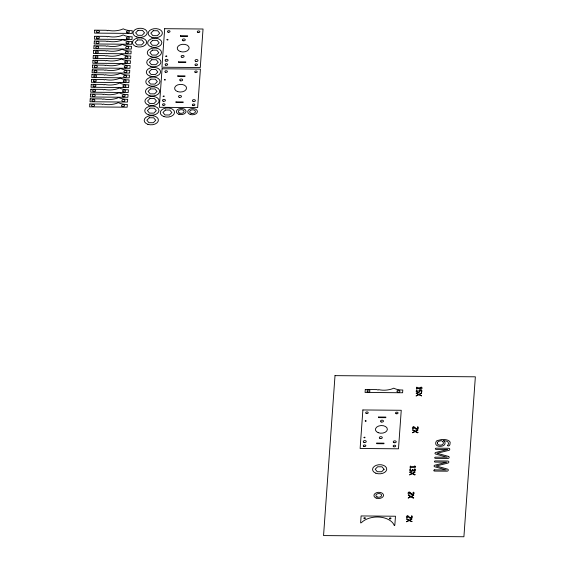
<?xml version="1.0" encoding="UTF-8"?>
<svg xmlns="http://www.w3.org/2000/svg" width="565" height="565" viewBox="0 0 565 565"><rect width="100%" height="100%" fill="white"/><g stroke="black" fill="none" stroke-linecap="round" stroke-linejoin="round"><path stroke-width="0.85" d="M412.994 469.677L412.33 469.649M412.994 469.706L413.227 470.56L413.961 470.772A0.713 0.459 -2.1 0 0 414.385 470.659A0.862 0.551 -2.1 0 0 414.59 470.483L414.745 470.144A3.03 1.956 -2.1 0 0 414.562 469.169M415.579 466.895L414.95 466.019L414.35 466.146M422.069 387.978L421.405 387.089L420.833 387.251M411.405 516.029L412.012 515.944A3.941 2.535 -2.1 0 1 412.337 517.088L412.266 517.406A1.808 1.165 -2.1 0 1 411.836 517.921L411.61 518.056A1.427 0.918 -2.1 0 1 410.946 518.239L410.635 518.253A1.469 0.946 -2.1 0 1 410.162 518.197L409.561 517.964A3.051 1.963 -2.1 0 1 409.279 517.773A7.14 4.598 -2.1 0 1 408.714 517.265L408.311 516.848A8.532 5.495 -2.1 0 0 407.881 516.438A1.363 0.876 -2.1 0 0 407.443 516.177C408.311 520.266 404.709 517.088 407.21 515.718A1.307 0.84 -2.1 0 1 407.958 515.873A3.284 2.119 -2.1 0 1 408.544 516.262A7.345 4.732 -2.1 0 1 409.053 516.763A12.946 8.334 -2.1 0 0 409.477 517.208A3.793 2.444 -2.1 0 0 410.02 517.653M417.408 427.006L418.015 426.921A3.941 2.535 -2.1 0 1 418.34 428.065L418.27 428.383A1.808 1.165 -2.1 0 1 417.839 428.899L417.613 429.033A1.427 0.918 -2.1 0 1 416.942 429.216L416.638 429.238A1.469 0.946 -2.1 0 1 416.165 429.181L415.565 428.941A3.051 1.963 -2.1 0 1 415.275 428.757A7.14 4.598 -2.1 0 1 414.717 428.242L414.307 427.825A8.532 5.495 -2.1 0 0 413.877 427.415A1.363 0.876 -2.1 0 0 413.446 427.161C414.329 431.159 410.706 428.228 413.206 426.695A1.307 0.84 -2.1 0 1 413.954 426.85A3.284 2.119 -2.1 0 1 414.548 427.239M412.316 469.755L412.062 470.539L411.235 470.885A0.713 0.459 -2.1 0 1 410.804 470.8L410.409 470.059A3.369 2.168 -2.1 0 1 410.656 469.155A0.798 0.516 -2.1 0 0 410.748 468.985L410.112 468.929A4.428 2.853 -2.1 0 0 409.717 470.129L409.844 470.687A1.928 1.243 -2.1 0 0 410.077 470.991A1.448 0.932 -2.1 0 0 411.779 471.274A1.356 0.876 -2.1 0 0 412.047 471.182A1.335 0.862 -2.1 0 0 412.358 470.984L412.634 470.61L414.343 471.21A1.187 0.763 -2.1 0 0 414.908 470.998L415.402 470.285A3.454 2.225 -2.1 0 0 415.113 468.992L414.548 469.021M422.062 388.162L417.161 388.346C416.278 391.248 416.624 384.956 417.196 387.873L421.236 387.908L420.876 387.378M415.558 467.121L410.67 467.262C409.802 470.122 410.141 463.872 410.706 466.789L414.745 466.824L414.385 466.295M411.497 517.469L411.652 517.088A3.362 2.161 -2.1 0 0 411.433 516.113M413.163 493.803L413.368 493.365A3.362 2.161 -2.1 0 0 413.149 492.39M419.223 389.963L418.82 390.479A2.557 1.646 -2.1 0 1 419.089 391.326L419.089 391.397A1.179 0.763 -2.1 0 1 418.707 391.905A0.946 0.614 -2.1 0 1 418.192 392.054L418.086 392.061A1.25 0.805 -2.1 0 1 417.436 391.99M434.725 469.875L446.308 469.974L434.881 466.831A1.42 0.911 -2.1 0 1 434.082 465.984A1.42 0.911 -2.1 0 1 435.001 465.15L446.866 462.205L435.276 462.106A0.925 0.6 -2.1 0 1 434.4 461.499A0.925 0.6 -2.1 0 1 435.361 460.906L447.544 461.012A1.328 0.855 -2.1 0 1 448.299 461.167A1.476 0.953 -2.1 0 1 448.624 461.386A1.257 0.812 -2.1 0 1 448.829 461.796L448.794 462.311A1.398 0.904 -2.1 0 1 447.875 463.095L436.124 465.998L447.452 469.084A1.398 0.904 -2.1 0 1 448.271 469.896L448.222 470.334A1.278 0.826 -2.1 0 1 447.868 470.878A1.37 0.883 -2.1 0 1 446.816 471.182L434.633 471.076A0.925 0.6 -2.1 0 1 433.758 470.468A0.925 0.6 -2.1 0 1 434.718 469.882M419.414 389.97C423.891 387.703 420.826 395.945 421.208 390.655L419.527 390.472A2.832 1.829 -2.1 0 1 419.767 391.467L419.597 391.905A1.596 1.031 -2.1 0 1 418.545 392.484L418.248 392.52A2.479 1.596 -2.1 0 1 417.634 392.52L417.168 392.435A1.441 0.932 -2.1 0 1 416.631 392.174L416.306 391.736A3.213 2.069 -2.1 0 1 416.271 390.839A3.03 1.949 -2.1 0 1 416.744 390.012L417.288 390.26A2.557 1.646 -2.1 0 0 416.935 390.959A3.496 2.253 -2.1 0 0 416.935 391.347L417.443 391.983M448.363 456.365L437.035 453.278L448.794 450.383A1.398 0.904 -2.1 0 0 449.726 449.592L449.74 449.076A1.328 0.855 -2.1 0 0 449.514 448.645A1.476 0.953 -2.1 0 0 449.203 448.448A1.328 0.855 -2.1 0 0 448.455 448.285L436.272 448.186A0.925 0.6 -2.1 0 0 435.311 448.772A0.925 0.6 -2.1 0 0 436.187 449.38L447.777 449.479L435.912 452.424A1.42 0.911 -2.1 0 0 434.993 453.264A1.42 0.911 -2.1 0 0 435.792 454.112L447.219 457.247L435.636 457.156A0.925 0.6 -2.1 0 0 434.669 457.749A0.925 0.6 -2.1 0 0 435.544 458.349L447.727 458.455A1.37 0.883 -2.1 0 0 448.78 458.159A1.278 0.826 -2.1 0 0 449.133 457.608L449.161 457.177A1.398 0.904 -2.1 0 0 448.356 456.379M394.292 525.379L394.815 525.302L395.479 516.233L361.106 515.944L360.625 522.886L361.339 522.738A18.228 11.745 -2.1 0 1 372.017 517.498A18.137 11.681 -2.1 0 1 381.53 517.321A18.313 11.794 -2.1 0 1 389.518 520.146A18.137 11.681 -2.1 0 1 394.208 525.33M413.121 492.299L413.735 492.214A3.941 2.535 -2.1 0 1 414.053 493.358L413.983 493.676A1.808 1.165 -2.1 0 1 413.552 494.198L413.326 494.333A1.427 0.918 -2.1 0 1 412.662 494.516L412.358 494.53A1.469 0.946 -2.1 0 1 411.878 494.474L411.278 494.241A3.051 1.963 -2.1 0 1 410.995 494.05M410.988 494.05A7.14 4.598 -2.1 0 1 410.43 493.542L410.028 493.118A8.532 5.495 -2.1 0 0 409.597 492.708A1.363 0.876 -2.1 0 0 409.159 492.454C410.02 496.621 406.454 493.245 408.926 491.988A1.307 0.84 -2.1 0 1 409.674 492.143A3.284 2.119 -2.1 0 1 410.261 492.532A7.345 4.732 -2.1 0 1 410.769 493.033A12.946 8.334 -2.1 0 0 411.193 493.485A3.793 2.444 -2.1 0 0 411.737 493.923A0.869 0.558 -2.1 0 0 412.273 494.085A1.024 0.664 -2.1 0 0 413.22 493.831M411.497 517.554A1.024 0.664 -2.1 0 1 410.557 517.794A0.869 0.558 -2.1 0 1 410.035 517.639M417.436 427.098A3.362 2.161 -2.1 0 1 417.655 428.065L417.45 428.503A1.024 0.664 -2.1 0 1 416.56 428.771A0.869 0.558 -2.1 0 1 416.038 428.616M416.024 428.63A3.793 2.444 -2.1 0 1 415.48 428.185A12.946 8.334 -2.1 0 1 415.056 427.74M414.548 427.239A7.345 4.732 -2.1 0 1 415.056 427.74M447.65 445.453A1.427 0.918 -2.1 0 1 447.854 445.058A5.805 3.743 -2.1 0 0 448.391 443.843A7.126 4.591 -2.1 0 0 448.462 443.264L447.996 442.035A4.322 2.783 -2.1 0 0 446.696 441.194L443.433 440.615A3.87 2.493 -2.1 0 1 444.104 441.074L444.938 442.367A6.872 4.428 -2.1 0 1 445.015 443.398A4.534 2.917 -2.1 0 1 443.596 445.51A4.336 2.79 -2.1 0 1 442.183 446.06L440.947 446.272A6.272 4.04 -2.1 0 1 439.591 446.293L438.786 446.202A4.216 2.719 -2.1 0 1 437.388 445.757L436.802 445.411A4.513 2.903 -2.1 0 1 435.933 444.486L435.622 443.017L436.307 441.293A4.372 2.818 -2.1 0 1 437.063 440.644L441.675 439.492A23.681 15.255 -2.1 0 1 443.433 439.471L444.584 439.535A13.977 9.005 -2.1 0 1 445.658 439.676A7.479 4.817 -2.1 0 1 447.996 440.326A5.721 3.687 -2.1 0 1 449.676 441.519A4.562 2.938 -2.1 0 1 450.185 442.402L449.881 444.726A9.153 5.897 -2.1 0 1 449.217 445.672L448.539 445.94A0.855 0.551 -2.1 0 1 447.593 445.46M442.663 441.449A4.315 2.783 -2.1 0 0 441.279 440.665L438.525 441.35A3.065 1.978 -2.1 0 0 437.741 441.992A3.68 2.373 -2.1 0 0 437.381 442.847M442.656 441.449A3.729 2.401 -2.1 0 1 443.172 442.134L443.341 442.734A5.572 3.588 -2.1 0 1 443.32 443.384L442.889 444.26A2.26 1.455 -2.1 0 1 442.388 444.641A2.931 1.886 -2.1 0 1 441.279 445.022L440.771 445.086A3.891 2.507 -2.1 0 1 439.944 445.1L439.422 445.036A2.811 1.808 -2.1 0 1 438.511 444.761A3.023 1.942 -2.1 0 1 438.045 444.478A2.959 1.907 -2.1 0 1 437.536 443.892A3.962 2.557 -2.1 0 1 437.402 442.854M411.977 521.615L409.787 520.372L412.019 518.924L409.265 520.09L406.532 518.995L408.721 520.33L406.447 521.778L409.23 520.619L411.963 521.679M413.693 497.885L413.177 498.118L410.953 496.889L408.17 498.055L410.437 496.607L408.248 495.265L410.981 496.36L413.742 495.201L411.504 496.642L413.693 497.906M415.063 474.727L414.569 474.967L412.323 473.731L409.561 474.911L411.807 473.449L409.618 472.107L412.351 473.202L415.113 472.043L412.874 473.484L415.063 474.727M417.973 432.592L417.479 432.825L415.233 431.596L412.471 432.769L414.717 431.307L412.528 429.972L415.261 431.067L418.022 429.901L415.784 431.349L417.973 432.592M421.554 395.811L419.364 394.568L421.575 393.113L418.842 394.285L416.108 393.191L418.298 394.532L416.031 395.98L418.806 394.815L421.547 395.874M163.186 96.311C164.62 97.632 164.443 94.842 163.186 96.311M164.373 79.799C165.962 81.056 165.425 78.373 164.373 79.778M165.813 56.232C167.275 57.531 167.042 54.805 165.813 56.21M166.993 39.727C168.377 41.047 168.314 38.279 166.993 39.698M94.765 30.171L94.56 33.102L132.062 33.42L132.252 30.665L130.833 30.651A13.631 8.779 -2.1 0 1 123.227 28.829A13.913 8.962 -2.1 0 1 118.707 30.319A16.378 10.544 -2.1 0 1 108.007 30.277L107.661 30.736L106.425 30.27L94.765 30.171M89.856 103.953L89.644 106.884L127.146 107.202L127.344 104.447L125.917 104.433A13.631 8.779 -2.1 0 1 118.311 102.611A13.913 8.962 -2.1 0 1 113.791 104.101A16.378 10.544 -2.1 0 1 103.091 104.059L102.745 104.518L101.509 104.052L89.856 103.953M90.223 98.819L90.012 101.749L127.513 102.067L127.711 99.313L126.285 99.299A13.631 8.779 -2.1 0 1 118.678 97.477A13.913 8.962 -2.1 0 1 114.158 98.967A16.378 10.544 -2.1 0 1 103.459 98.924L103.113 99.384L101.877 98.91L90.223 98.819M90.562 94.044L90.351 96.982L127.852 97.293L128.05 94.546L126.631 94.532A13.631 8.779 -2.1 0 1 119.024 92.709A13.913 8.962 -2.1 0 1 114.497 94.2A16.378 10.544 -2.1 0 1 103.805 94.157L103.459 94.616L102.216 94.143L90.562 94.044M90.901 89.277L90.697 92.215L128.191 92.526L128.389 89.771L126.97 89.764A13.631 8.779 -2.1 0 1 119.363 87.942A13.913 8.962 -2.1 0 1 114.843 89.432A16.378 10.544 -2.1 0 1 104.144 89.39L103.798 89.842L102.562 89.376L90.901 89.277M91.262 84.326L91.05 87.257L128.552 87.575L128.749 84.821L127.323 84.814A13.631 8.779 -2.1 0 1 119.716 82.991A13.913 8.962 -2.1 0 1 115.196 84.475A16.378 10.544 -2.1 0 1 104.497 84.439L104.151 84.891L102.915 84.425L91.262 84.326M91.615 79.375L91.403 82.306L128.905 82.624L129.103 79.87L127.683 79.856A13.631 8.779 -2.1 0 1 120.077 78.034A13.913 8.962 -2.1 0 1 115.55 79.524A16.378 10.544 -2.1 0 1 104.85 79.481L104.504 79.94L103.268 79.474L91.615 79.375M91.954 74.601L91.742 77.539L129.244 77.85L129.442 75.103L128.022 75.088A13.631 8.779 -2.1 0 1 120.416 73.266A13.913 8.962 -2.1 0 1 115.896 74.757A16.378 10.544 -2.1 0 1 105.196 74.714L104.85 75.173L103.614 74.7L91.954 74.601M92.293 69.834L92.088 72.772L129.59 73.083L129.78 70.335L128.361 70.321A13.631 8.779 -2.1 0 1 120.755 68.499A13.913 8.962 -2.1 0 1 116.235 69.989A16.378 10.544 -2.1 0 1 105.535 69.947L105.189 70.399L103.953 69.933L92.293 69.834M92.639 65.067L92.427 68.005L129.929 68.316L130.127 65.561L128.707 65.554A13.631 8.779 -2.1 0 1 121.101 63.732A13.913 8.962 -2.1 0 1 116.574 65.215A16.378 10.544 -2.1 0 1 105.874 65.18L105.528 65.632L104.292 65.166L92.639 65.067M92.978 60.3L92.766 63.231L130.268 63.548L130.466 60.794L129.046 60.78A13.631 8.779 -2.1 0 1 121.44 58.958A13.913 8.962 -2.1 0 1 116.92 60.448A16.378 10.544 -2.1 0 1 106.22 60.406L105.874 60.865L104.638 60.398L92.978 60.3M93.324 55.525L93.112 58.463L130.614 58.774L130.812 56.027L129.385 56.013A13.631 8.779 -2.1 0 1 121.779 54.191A13.913 8.962 -2.1 0 1 117.259 55.681A16.378 10.544 -2.1 0 1 106.559 55.638L106.213 56.097L104.977 55.624L93.324 55.525M93.677 50.575L93.465 53.513L130.967 53.823L131.165 51.076L129.745 51.062A13.631 8.779 -2.1 0 1 122.132 49.24A13.913 8.962 -2.1 0 1 117.612 50.73A16.378 10.544 -2.1 0 1 106.912 50.688L106.566 51.147L105.33 50.673L93.677 50.575M94.016 45.807L93.804 48.745L131.306 49.056L131.504 46.302L130.084 46.295A13.631 8.779 -2.1 0 1 122.478 44.473A13.913 8.962 -2.1 0 1 117.958 45.963A16.378 10.544 -2.1 0 1 107.258 45.92L106.912 46.372L105.676 45.906L94.016 45.807M94.355 41.04L94.15 43.971L131.652 44.289L131.843 41.535L130.423 41.52A13.631 8.779 -2.1 0 1 122.817 39.698A13.913 8.962 -2.1 0 1 118.297 41.189A16.378 10.544 -2.1 0 1 107.597 41.146L107.251 41.605L106.015 41.139L94.355 41.04M94.701 36.273L94.489 39.204L131.991 39.515L132.189 36.767L130.769 36.753A13.631 8.779 -2.1 0 1 123.163 34.931A13.913 8.962 -2.1 0 1 118.636 36.421A16.378 10.544 -2.1 0 1 107.936 36.379L107.59 36.838L106.354 36.365L94.701 36.273M164.69 28.695L161.929 67.214L200.285 67.532L203.04 29.013L164.69 28.695M162.063 68.768L159.309 107.286L197.658 107.611L200.42 69.092L162.063 68.768M178.632 61.825L178.589 62.418L185.751 62.475L185.793 61.889L178.632 61.825M180.468 35.765L180.426 36.351L187.587 36.407L187.629 35.821L180.468 35.765M176.012 101.905L175.969 102.491L183.131 102.547L183.173 101.961L176.012 101.905M177.848 75.837L177.805 76.43L184.967 76.487L185.009 75.901L177.848 75.837M335.01 375.64L323.554 535.578L463.907 536.75L475.356 376.813L335.01 375.64M362.885 409.957L360.124 448.49L398.495 448.808L401.249 410.282L362.885 409.957M365.294 389.511L365.082 392.449L402.605 392.76L402.803 390.012L401.376 389.998A13.687 8.814 -2.1 0 1 393.763 388.169A14.125 9.097 -2.1 0 1 389.243 389.652A16.449 10.594 -2.1 0 1 378.55 389.617L378.197 390.083L376.954 389.61L365.294 389.511M376.834 443.094L376.791 443.687L383.953 443.744L383.995 443.158L376.834 443.094M378.677 417.019L378.635 417.613L385.796 417.669L385.839 417.083L378.677 417.019M365.216 420.925C366.141 422.443 366.84 419.724 365.216 420.925M364.03 437.43C364.955 438.949 365.689 436.222 364.03 437.43M384.073 469.296L381.679 471.761L377.258 471.726L375.216 469.218L377.611 466.768L382.032 466.803L384.073 469.296M138.058 30.341L135.664 32.798L137.698 35.291L142.126 35.334L144.52 32.876L142.486 30.376L138.058 30.341M137.514 39.946L135.12 42.403L137.154 44.896L141.589 44.932L143.976 42.474L141.942 39.981L137.514 39.946M153.235 30.708L150.841 33.166L152.875 35.659L157.303 35.701L159.697 33.243L157.663 30.743L153.235 30.708M152.691 40.313L150.297 42.771L152.331 45.264L156.759 45.306L159.153 42.848L157.119 40.348L152.691 40.313M152.345 50.101L149.958 52.559L151.992 55.059L156.42 55.095L158.814 52.637L156.773 50.144L152.345 50.101M151.801 59.706L149.414 62.164L151.448 64.657L155.876 64.7L158.271 62.242L156.23 59.749L151.801 59.706M151.406 69.509L149.012 71.967L151.053 74.46L155.481 74.495L157.868 72.038L155.834 69.544L151.406 69.509M150.862 79.114L148.468 81.572L150.509 84.065L154.937 84.1L157.331 81.642L155.29 79.149L150.862 79.114M150.523 88.903L148.129 91.361L150.163 93.854L154.591 93.889L156.985 91.431L154.951 88.938L150.523 88.903M149.979 98.508L147.585 100.966L149.619 103.459L154.054 103.494L156.441 101.036L154.407 98.543L149.979 98.508M149.803 108.141L147.416 110.599L149.45 113.099L153.878 113.134L156.272 110.676L154.238 108.183L149.803 108.141M149.266 117.746L146.872 120.204L148.906 122.704L153.334 122.739L155.728 120.281L153.694 117.788L149.266 117.746M165.376 110.013L162.988 112.47L165.022 114.963L169.451 114.999L171.845 112.541L169.804 110.048L165.376 110.013M122.266 106.552A1.49 0.961 -2.1 0 0 124.484 105.648A1.49 0.961 -2.1 0 0 122.217 104.892A1.49 0.961 -2.1 0 0 122.266 106.552M92.321 106.305A1.49 0.961 -2.1 0 0 94.532 105.394A1.49 0.961 -2.1 0 0 92.272 104.638A1.49 0.961 -2.1 0 0 92.321 106.305M122.633 101.418A1.49 0.961 -2.1 0 0 124.851 100.514A1.49 0.961 -2.1 0 0 122.584 99.751A1.49 0.961 -2.1 0 0 122.633 101.418M92.688 101.17A1.49 0.961 -2.1 0 0 94.899 100.259A1.49 0.961 -2.1 0 0 92.639 99.504A1.49 0.961 -2.1 0 0 92.688 101.17M122.972 96.65A1.49 0.961 -2.1 0 0 125.19 95.739A1.49 0.961 -2.1 0 0 122.923 94.984A1.49 0.961 -2.1 0 0 122.972 96.65M93.027 96.403A1.49 0.961 -2.1 0 0 95.245 95.492A1.49 0.961 -2.1 0 0 92.978 94.736A1.49 0.961 -2.1 0 0 93.027 96.403M123.318 91.883A1.49 0.961 -2.1 0 0 125.529 90.972A1.49 0.961 -2.1 0 0 123.269 90.216A1.49 0.961 -2.1 0 0 123.318 91.883M93.373 91.629A1.49 0.961 -2.1 0 0 95.584 90.725A1.49 0.961 -2.1 0 0 93.324 89.962A1.49 0.961 -2.1 0 0 93.373 91.629M123.671 86.932A1.49 0.961 -2.1 0 0 125.889 86.021A1.49 0.961 -2.1 0 0 123.622 85.266A1.49 0.961 -2.1 0 0 123.671 86.932M93.726 86.678A1.49 0.961 -2.1 0 0 95.937 85.767A1.49 0.961 -2.1 0 0 93.677 85.011A1.49 0.961 -2.1 0 0 93.726 86.678M124.025 81.974A1.49 0.961 -2.1 0 0 126.242 81.07A1.49 0.961 -2.1 0 0 123.975 80.308A1.49 0.961 -2.1 0 0 124.025 81.974M94.08 81.727A1.49 0.961 -2.1 0 0 96.297 80.816A1.49 0.961 -2.1 0 0 94.03 80.061A1.49 0.961 -2.1 0 0 94.08 81.727M124.371 77.207A1.49 0.961 -2.1 0 0 126.581 76.296A1.49 0.961 -2.1 0 0 124.314 75.54A1.49 0.961 -2.1 0 0 124.371 77.207M94.419 76.96A1.49 0.961 -2.1 0 0 96.636 76.049A1.49 0.961 -2.1 0 0 94.369 75.293A1.49 0.961 -2.1 0 0 94.419 76.96M124.71 72.44A1.49 0.961 -2.1 0 0 126.92 71.529A1.49 0.961 -2.1 0 0 124.66 70.773A1.49 0.961 -2.1 0 0 124.71 72.44M94.765 72.186A1.49 0.961 -2.1 0 0 96.975 71.282A1.49 0.961 -2.1 0 0 94.715 70.526A1.49 0.961 -2.1 0 0 94.765 72.186M125.049 67.673A1.49 0.961 -2.1 0 0 127.266 66.762A1.49 0.961 -2.1 0 0 124.999 66.006A1.49 0.961 -2.1 0 0 125.049 67.673M95.104 67.419A1.49 0.961 -2.1 0 0 97.321 66.508A1.49 0.961 -2.1 0 0 95.054 65.752A1.49 0.961 -2.1 0 0 95.104 67.419M125.395 62.899A1.49 0.961 -2.1 0 0 127.605 61.995A1.49 0.961 -2.1 0 0 125.345 61.232A1.49 0.961 -2.1 0 0 125.395 62.899M95.443 62.651A1.49 0.961 -2.1 0 0 97.66 61.74A1.49 0.961 -2.1 0 0 95.393 60.985A1.49 0.961 -2.1 0 0 95.443 62.651M125.734 58.131A1.49 0.961 -2.1 0 0 127.944 57.22A1.49 0.961 -2.1 0 0 125.684 56.465A1.49 0.961 -2.1 0 0 125.734 58.131M95.789 57.884A1.49 0.961 -2.1 0 0 97.999 56.973A1.49 0.961 -2.1 0 0 95.739 56.218A1.49 0.961 -2.1 0 0 95.789 57.884M126.087 53.181A1.49 0.961 -2.1 0 0 128.304 52.27A1.49 0.961 -2.1 0 0 126.037 51.514A1.49 0.961 -2.1 0 0 126.087 53.181M96.142 52.926A1.49 0.961 -2.1 0 0 98.359 52.022A1.49 0.961 -2.1 0 0 96.092 51.267A1.49 0.961 -2.1 0 0 96.142 52.926M126.433 48.413A1.49 0.961 -2.1 0 0 128.643 47.502A1.49 0.961 -2.1 0 0 126.376 46.747A1.49 0.961 -2.1 0 0 126.433 48.413M96.481 48.159A1.49 0.961 -2.1 0 0 98.698 47.255A1.49 0.961 -2.1 0 0 96.431 46.492A1.49 0.961 -2.1 0 0 96.481 48.159M126.772 43.639A1.49 0.961 -2.1 0 0 128.982 42.735A1.49 0.961 -2.1 0 0 126.722 41.98A1.49 0.961 -2.1 0 0 126.772 43.639M96.827 43.392A1.49 0.961 -2.1 0 0 99.037 42.481A1.49 0.961 -2.1 0 0 96.777 41.725A1.49 0.961 -2.1 0 0 96.827 43.392M127.111 38.872A1.49 0.961 -2.1 0 0 129.329 37.961A1.49 0.961 -2.1 0 0 127.061 37.205A1.49 0.961 -2.1 0 0 127.111 38.872M97.166 38.625A1.49 0.961 -2.1 0 0 99.384 37.714A1.49 0.961 -2.1 0 0 97.116 36.958A1.49 0.961 -2.1 0 0 97.166 38.625M127.182 32.77A1.49 0.961 -2.1 0 0 129.392 31.866A1.49 0.961 -2.1 0 0 127.132 31.11A1.49 0.961 -2.1 0 0 127.182 32.77M97.237 32.523A1.49 0.961 -2.1 0 0 99.447 31.612A1.49 0.961 -2.1 0 0 97.187 30.856A1.49 0.961 -2.1 0 0 97.237 32.523M136.659 36.923A7.112 4.584 -2.1 0 0 147.204 32.593A7.112 4.584 -2.1 0 0 136.419 28.992A7.112 4.584 -2.1 0 0 136.659 36.923M136.116 46.528A7.112 4.584 -2.1 0 0 146.66 42.198A7.112 4.584 -2.1 0 0 135.875 38.597A7.112 4.584 -2.1 0 0 136.116 46.528M163.977 116.595A7.112 4.584 -2.1 0 0 174.521 112.266A7.112 4.584 -2.1 0 0 163.744 108.664A7.112 4.584 -2.1 0 0 163.977 116.595M147.861 124.328A7.112 4.584 -2.1 0 0 158.405 119.999A7.112 4.584 -2.1 0 0 147.627 116.397A7.112 4.584 -2.1 0 0 147.861 124.328M148.404 114.723A7.112 4.584 -2.1 0 0 158.949 110.401A7.112 4.584 -2.1 0 0 148.171 106.792A7.112 4.584 -2.1 0 0 148.404 114.723M150.008 76.091A7.112 4.584 -2.1 0 0 160.552 71.762A7.112 4.584 -2.1 0 0 149.767 68.153A7.112 4.584 -2.1 0 0 150.008 76.091M149.464 85.696A7.112 4.584 -2.1 0 0 160.008 81.367A7.112 4.584 -2.1 0 0 149.224 77.758A7.112 4.584 -2.1 0 0 149.464 85.696M149.125 95.485A7.112 4.584 -2.1 0 0 159.669 91.156A7.112 4.584 -2.1 0 0 148.885 87.554A7.112 4.584 -2.1 0 0 149.125 95.485M148.581 105.09A7.112 4.584 -2.1 0 0 159.125 100.761A7.112 4.584 -2.1 0 0 148.341 97.159A7.112 4.584 -2.1 0 0 148.581 105.09M150.947 56.684A7.112 4.584 -2.1 0 0 161.491 52.354A7.112 4.584 -2.1 0 0 150.714 48.752A7.112 4.584 -2.1 0 0 150.947 56.684M150.403 66.289A7.112 4.584 -2.1 0 0 160.947 61.959A7.112 4.584 -2.1 0 0 150.17 58.357A7.112 4.584 -2.1 0 0 150.403 66.289M151.293 46.895A7.112 4.584 -2.1 0 0 161.837 42.566A7.112 4.584 -2.1 0 0 151.053 38.964A7.112 4.584 -2.1 0 0 151.293 46.895M151.83 37.29A7.112 4.584 -2.1 0 0 162.381 32.961A7.112 4.584 -2.1 0 0 151.597 29.359A7.112 4.584 -2.1 0 0 151.83 37.29M191.168 113.311A2.874 1.85 -2.1 0 0 195.434 111.566A2.874 1.85 -2.1 0 0 191.076 110.111A2.874 1.85 -2.1 0 0 191.168 113.311M190.221 114.441A4.838 3.115 -2.1 0 0 197.39 111.496A4.838 3.115 -2.1 0 0 190.059 109.045A4.838 3.115 -2.1 0 0 190.221 114.441M179.811 113.162A2.874 1.85 -2.1 0 0 184.07 111.411A2.874 1.85 -2.1 0 0 179.712 109.956A2.874 1.85 -2.1 0 0 179.811 113.162M178.865 114.285A4.838 3.115 -2.1 0 0 186.033 111.347A4.838 3.115 -2.1 0 0 178.702 108.897A4.838 3.115 -2.1 0 0 178.865 114.285M180.44 80.802A1.49 0.961 -2.1 0 0 182.657 79.891A1.49 0.961 -2.1 0 0 180.39 79.135A1.49 0.961 -2.1 0 0 180.44 80.802M179.26 97.307A1.49 0.961 -2.1 0 0 181.478 96.396A1.49 0.961 -2.1 0 0 179.211 95.64A1.49 0.961 -2.1 0 0 179.26 97.307M177.685 91.629A5.975 3.849 -2.1 0 0 186.542 87.992A5.975 3.849 -2.1 0 0 177.488 84.969A5.975 3.849 -2.1 0 0 177.685 91.629M193.181 101.46A1.49 0.961 -2.1 0 0 195.391 100.556A1.49 0.961 -2.1 0 0 193.124 99.793A1.49 0.961 -2.1 0 0 193.181 101.46M192.976 105.556A1.278 0.826 -2.1 0 0 194.876 104.779A1.278 0.826 -2.1 0 0 192.933 104.13A1.278 0.826 -2.1 0 0 192.976 105.556M165.51 72.292A1.278 0.826 -2.1 0 0 167.41 71.515A1.278 0.826 -2.1 0 0 165.467 70.865A1.278 0.826 -2.1 0 0 165.51 72.292M195.342 72.539A1.278 0.826 -2.1 0 0 197.242 71.762A1.278 0.826 -2.1 0 0 195.299 71.112A1.278 0.826 -2.1 0 0 195.342 72.539M163.151 105.309A1.278 0.826 -2.1 0 0 165.044 104.532A1.278 0.826 -2.1 0 0 163.108 103.882A1.278 0.826 -2.1 0 0 163.151 105.309M163.229 101.213A1.49 0.961 -2.1 0 0 165.446 100.302A1.49 0.961 -2.1 0 0 163.179 99.546A1.49 0.961 -2.1 0 0 163.229 101.213M183.067 40.722A1.49 0.961 -2.1 0 0 185.278 39.818A1.49 0.961 -2.1 0 0 183.018 39.056A1.49 0.961 -2.1 0 0 183.067 40.722M181.881 57.235A1.49 0.961 -2.1 0 0 184.098 56.323A1.49 0.961 -2.1 0 0 181.831 55.568A1.49 0.961 -2.1 0 0 181.881 57.235M180.313 51.549A5.975 3.849 -2.1 0 0 189.169 47.919A5.975 3.849 -2.1 0 0 180.108 44.889A5.975 3.849 -2.1 0 0 180.313 51.549M195.801 61.387A1.49 0.961 -2.1 0 0 198.011 60.476A1.49 0.961 -2.1 0 0 195.751 59.721A1.49 0.961 -2.1 0 0 195.801 61.387M195.603 65.484A1.278 0.826 -2.1 0 0 197.496 64.7A1.278 0.826 -2.1 0 0 195.561 64.057A1.278 0.826 -2.1 0 0 195.603 65.484M168.137 32.219A1.278 0.826 -2.1 0 0 170.03 31.435A1.278 0.826 -2.1 0 0 168.095 30.793A1.278 0.826 -2.1 0 0 168.137 32.219M197.962 32.466A1.278 0.826 -2.1 0 0 199.862 31.689A1.278 0.826 -2.1 0 0 197.92 31.04A1.278 0.826 -2.1 0 0 197.962 32.466M165.771 65.229A1.278 0.826 -2.1 0 0 167.671 64.452A1.278 0.826 -2.1 0 0 165.729 63.803A1.278 0.826 -2.1 0 0 165.771 65.229M165.856 61.133A1.49 0.961 -2.1 0 0 168.066 60.229A1.49 0.961 -2.1 0 0 165.806 59.466A1.49 0.961 -2.1 0 0 165.856 61.133M377.201 496.995A2.86 1.843 -2.1 0 0 381.601 495.427A2.86 1.843 -2.1 0 0 377.42 493.796A2.86 1.843 -2.1 0 0 377.201 496.995M376.149 498.076A4.81 3.1 -2.1 0 0 383.55 495.441A4.81 3.1 -2.1 0 0 376.53 492.701A4.81 3.1 -2.1 0 0 376.149 498.076M389.801 518.804A0.77 0.494 -2.1 0 0 390.987 518.388A0.77 0.494 -2.1 0 0 389.864 517.95A0.77 0.494 -2.1 0 0 389.801 518.804M364.234 518.592A0.77 0.494 -2.1 0 0 365.421 518.176A0.77 0.494 -2.1 0 0 364.298 517.731A0.77 0.494 -2.1 0 0 364.234 518.592M381.184 421.963A1.497 0.961 -2.1 0 0 383.48 421.144A1.497 0.961 -2.1 0 0 381.304 420.296A1.497 0.961 -2.1 0 0 381.184 421.963M380.005 438.468A1.497 0.961 -2.1 0 0 382.3 437.656A1.497 0.961 -2.1 0 0 380.118 436.802A1.497 0.961 -2.1 0 0 380.005 438.468M378.19 432.691A5.968 3.842 -2.1 0 0 387.364 429.428A5.968 3.842 -2.1 0 0 378.656 426.031A5.968 3.842 -2.1 0 0 378.19 432.691M393.925 442.628A1.497 0.961 -2.1 0 0 396.227 441.809A1.497 0.961 -2.1 0 0 394.045 440.961A1.497 0.961 -2.1 0 0 393.925 442.628M393.741 446.717A1.278 0.819 -2.1 0 0 395.705 446.018A1.278 0.819 -2.1 0 0 393.847 445.291A1.278 0.819 -2.1 0 0 393.741 446.717M366.254 413.453A1.278 0.819 -2.1 0 0 368.218 412.754A1.278 0.819 -2.1 0 0 366.36 412.026A1.278 0.819 -2.1 0 0 366.254 413.453M396.107 413.7A1.278 0.819 -2.1 0 0 398.071 413.001A1.278 0.819 -2.1 0 0 396.213 412.273A1.278 0.819 -2.1 0 0 396.107 413.7M363.895 446.463A1.278 0.819 -2.1 0 0 365.859 445.771A1.278 0.819 -2.1 0 0 363.994 445.043A1.278 0.819 -2.1 0 0 363.895 446.463M363.959 442.374A1.497 0.961 -2.1 0 0 366.254 441.562A1.497 0.961 -2.1 0 0 364.079 440.707A1.497 0.961 -2.1 0 0 363.959 442.374M367.674 391.842A1.497 0.961 -2.1 0 0 369.969 391.029A1.497 0.961 -2.1 0 0 367.794 390.175A1.497 0.961 -2.1 0 0 367.674 391.842M397.647 392.096A1.497 0.961 -2.1 0 0 399.942 391.277A1.497 0.961 -2.1 0 0 397.767 390.422A1.497 0.961 -2.1 0 0 397.647 392.096M375.831 473.195A7.098 4.569 -2.1 0 0 386.735 469.317A7.098 4.569 -2.1 0 0 376.389 465.27A7.098 4.569 -2.1 0 0 375.831 473.195"/></g></svg>
